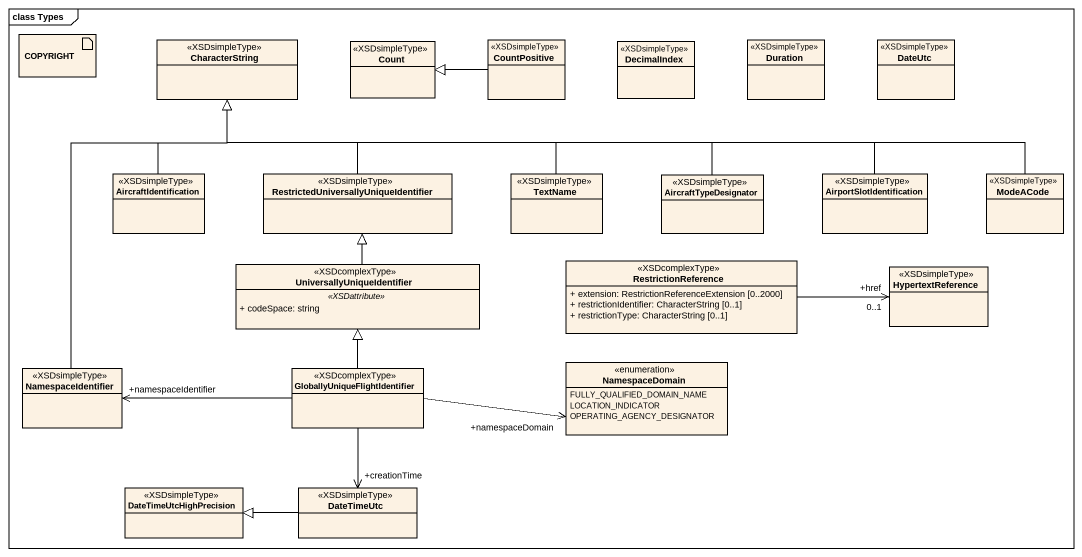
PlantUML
@startuml
mainframe class Types
allowmixing
hide circle
hide empty members
skinparam classAttributeIconSize 0
artifact COPYRIGHT #FCF2E3
class CharacterString <<XSDsimpleType>>
class Count <<XSDsimpleType>>
class CountPositive <<XSDsimpleType>>
class DecimalIndex <<XSDsimpleType>>
class Duration <<XSDsimpleType>>
class DateUtc <<XSDsimpleType>>
class AircraftIdentification <<XSDsimpleType>>
class "RestrictedUniversallyUniqueIdentifier" as RestrictedUniversallyUniqueI <<XSDsimpleType>>
class TextName <<XSDsimpleType>>
class AircraftTypeDesignator <<XSDsimpleType>>
class AirportSlotIdentification <<XSDsimpleType>>
class ModeACode <<XSDsimpleType>>
class UniversallyUniqueIdentifier <<XSDcomplexType>> {
  .. <<XSDattribute>> ..
  + codeSpace: string
}
class RestrictionReference <<XSDcomplexType>> {
  + extension: RestrictionReferenceExtension [0..2000]
  + restrictionIdentifier: CharacterString [0..1]
  + restrictionType: CharacterString [0..1]
}
class HypertextReference <<XSDsimpleType>>
class NamespaceIdentifier <<XSDsimpleType>>
class "GloballyUniqueFlightIdentifier" as GloballyUniqueFlightIdentifi <<XSDcomplexType>>
enum NamespaceDomain {
  FULLY_QUALIFIED_DOMAIN_NAME
  LOCATION_INDICATOR
  OPERATING_AGENCY_DESIGNATOR
}
class DateTimeUtcHighPrecision <<XSDsimpleType>>
class DateTimeUtc <<XSDsimpleType>> #FCF2E3
CountPositive -left-|> Count
AircraftIdentification -up-|> CharacterString
RestrictedUniversallyUniqueI -up-|> CharacterString
TextName -left-|> CharacterString
AircraftTypeDesignator -left-|> CharacterString
AirportSlotIdentification -left-|> CharacterString
ModeACode -left-|> CharacterString
UniversallyUniqueIdentifier -up-|> RestrictedUniversallyUniqueI
RestrictionReference -right-> "+href\n0..1" HypertextReference
NamespaceIdentifier -up-|> CharacterString
GloballyUniqueFlightIdentifi -up-|> UniversallyUniqueIdentifier
GloballyUniqueFlightIdentifi -left-> "+namespaceIdentifier" NamespaceIdentifier
GloballyUniqueFlightIdentifi -right-> "+namespaceDomain" NamespaceDomain
GloballyUniqueFlightIdentifi --> "+creationTime" DateTimeUtc
DateTimeUtc -left-|> DateTimeUtcHighPrecision
@enduml
